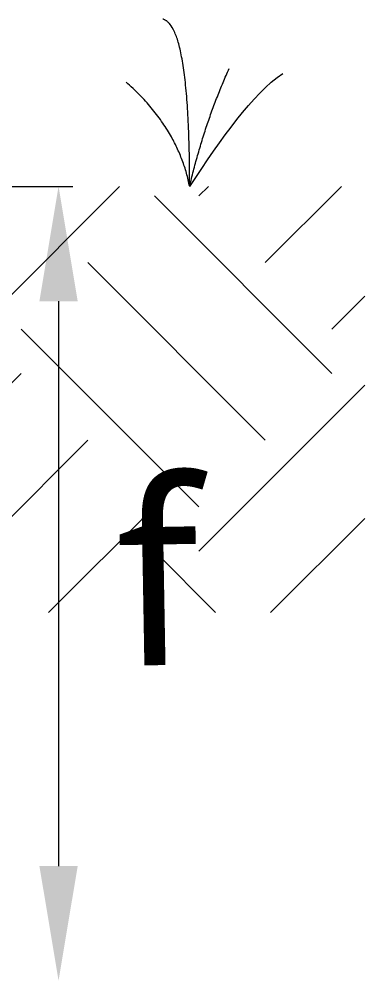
# Model space of a CAD drawing. Header units: millimetres. Extents: x 4664 to 8864, y -38 to 2932.
# Drawn here: x 5937.3 to 5974.9, y 1060 to 1164.4 of the extents above; entities that cross this region are included whole.
import ezdxf

# ---------------------------------------------------------------- set-up
doc = ezdxf.new("R2010")
doc.units = ezdxf.units.MM
doc.styles.add('微軟正黑體-20', font='Microsoft JhengHei.ttf', dxfattribs={"height": 20})

msp = doc.modelspace()

# ---------------------------------------------------------------- linework, layer by layer
at = {"lineweight": 5}
for p, q in [((5876.39, 1146.26), (5943.15, 1146.26)), ((5941.59, 1133.79), (5941.59, 1072.42))]:
    msp.add_line(p, q, dxfattribs=at)
at = {"linetype": 'Continuous', "lineweight": 5}
for p, q in [((5932.7, 1130.74), (5948.21, 1146.26)), ((5956.82, 1145.22), (5957.87, 1146.26)), ((5964.06, 1137.98), (5972.34, 1146.26)), ((5971.3, 1125.92), (5952, 1145.22)), ((5964.06, 1118.68), (5944.76, 1137.98)), ((5971.3, 1130.74), (5974.87, 1134.32)), ((5956.82, 1111.44), (5937.52, 1130.74)), ((5918.22, 1106.62), (5937.52, 1125.92)), ((5956.82, 1106.62), (5974.87, 1124.66)), ((5926.04, 1099.96), (5944.76, 1118.68)), ((5940.51, 1099.96), (5952, 1111.44)), ((5964.64, 1099.96), (5974.87, 1110.19)), ((5958.66, 1099.96), (5952, 1106.62))]:
    msp.add_line(p, q, dxfattribs=at)
at = {"lineweight": 5}
for points, degree in [([(5955.84, 1146.26), (5955.84, 1163.71), (5952.93, 1164.43)], 2), ([(5955.84, 1146.26), (5957.39, 1152.95), (5960.13, 1159.07)], 2), ([(5955.84, 1146.26), (5954.59, 1152.59), (5948.94, 1157.59)], 2), ([(5955.84, 1146.26), (5959.36, 1151.52), (5962.63, 1156.28), (5965.96, 1158.54)], 3)]:
    msp.add_open_spline(points, degree=degree, dxfattribs=at)
for points in [[(5939.51, 1133.79), (5943.67, 1133.79), (5941.59, 1146.26)], [(5939.51, 1072.42), (5943.67, 1072.42), (5941.59, 1059.96)]]:
    msp.add_solid(points, dxfattribs=at)

# ---------------------------------------------------------------- texts
at = {"lineweight": 5, "style": '微軟正黑體-20'}
msp.add_text('f', height=20, rotation=1, dxfattribs=at).set_placement((5948.08, 1094.17))

doc.saveas('drawing.dxf')
